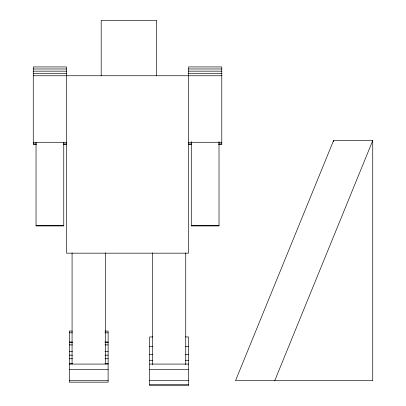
<?xml version="1.0" encoding="UTF-8"?>
<svg xmlns="http://www.w3.org/2000/svg" width="406" height="406" viewBox="0 0 406 406"><rect width="100%" height="100%" fill="white"/><g stroke="black" fill="none" stroke-linecap="round" stroke-linejoin="round"><path stroke-width="0.61" d="M333.529 140.618L235.51 380.706L372.733 380.706L372.733 140.618L333.529 140.618L333.529 141.887M274.72 380.706L372.733 140.618M33.267 68.979L66.533 68.979M188.516 68.979L221.783 68.979M33.267 71.162L66.533 71.162M188.516 71.162L221.783 71.162M33.267 73.43L66.533 73.43M188.516 73.43L221.783 73.43M33.267 75.749L221.783 75.749M33.267 142.283L66.533 142.283M188.516 142.283L221.783 142.283M33.267 143.952L36.403 143.952M63.392 143.952L66.533 143.952M188.516 143.952L191.652 143.952M218.646 143.952L221.783 143.952M36.403 144.292L33.267 144.292L33.267 66.934L66.533 66.934L66.533 253.177L188.516 253.177L188.516 66.934L221.783 66.934L221.783 144.292L218.646 144.292M63.392 144.292L66.533 144.292M188.516 144.292L191.652 144.292M36.038 225.452L63.762 225.452M191.287 225.452L219.012 225.452M72.435 331.063L69.304 331.063L69.304 382.168L108.118 382.168L108.118 331.063L104.987 331.063M69.304 332.824L72.435 332.824M104.987 332.824L108.118 332.824M152.834 336.939L149.702 336.939L149.702 385.7L188.516 385.7L188.516 336.939L185.385 336.939M69.304 342.08L72.435 342.08M104.987 342.08L108.118 342.08M69.304 342.228L72.435 342.228M104.987 342.228L108.118 342.228M69.304 344.892L72.435 344.892M104.987 344.892L108.118 344.892M149.702 346.592L152.834 346.592M185.385 346.592L188.516 346.592M69.304 351.373L72.435 351.373M104.987 351.373L108.118 351.373M149.702 354.428L152.834 354.428M185.385 354.428L188.516 354.428M69.304 355.174L72.435 355.174M104.987 355.174L108.118 355.174M69.304 358.747L72.435 358.747M104.987 358.747L108.118 358.747M149.702 360.289L152.834 360.289M185.385 360.289L188.516 360.289M69.304 363.466L72.435 363.466M104.987 363.466L108.118 363.466M69.304 364.07L108.118 364.07M149.702 364.07L188.516 364.07M69.304 369.617L108.118 369.617M149.702 369.617L188.516 369.617M69.304 380.706L108.118 380.706M149.702 380.706L188.516 380.706M149.702 384.482L188.516 384.482M219.012 141.608L219.012 225.929L191.287 225.929L191.287 141.608M185.745 252.872L185.745 364.674M156.635 75.749L156.635 20.3L101.185 20.3L101.185 75.749M152.473 252.872L152.473 364.674M105.347 252.872L105.347 364.07M72.075 252.872L72.075 364.07M63.762 142.283L63.762 225.929L36.038 225.929L36.038 142.283"/></g></svg>
